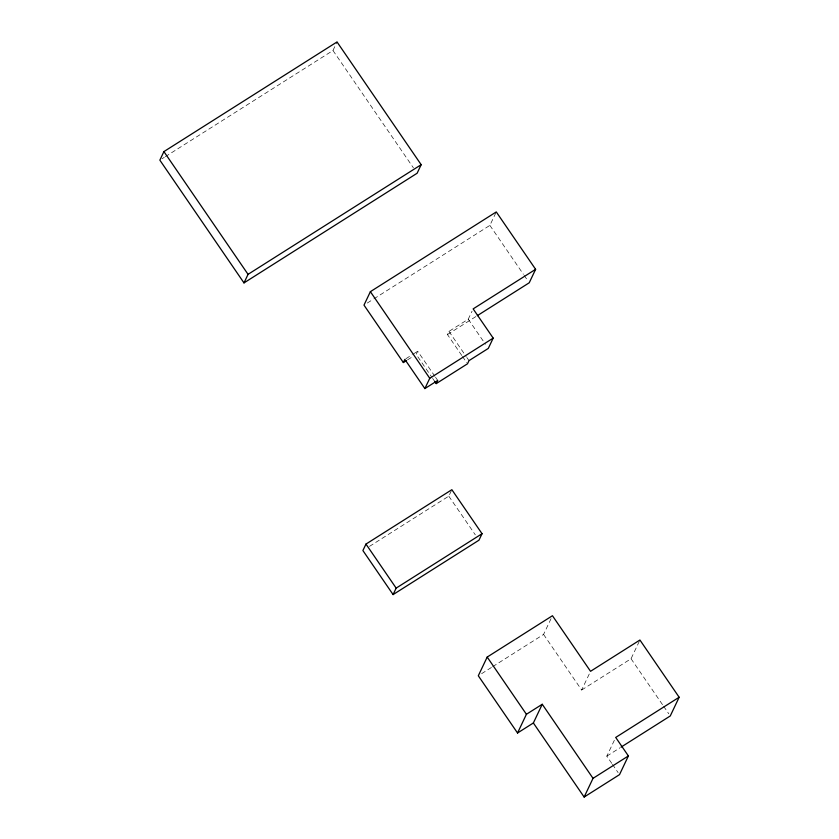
<?xml version="1.0" encoding="UTF-8"?>
<svg xmlns="http://www.w3.org/2000/svg" width="839" height="839" viewBox="0 0 839 839"><rect width="100%" height="100%" fill="white"/><g stroke="black" fill="none" stroke-linecap="round" stroke-linejoin="round"><path stroke-width="0.63" stroke-dasharray="4.2 3.15" d="M165.356 156.662L332.968 50.508L337.026 41.95M434.854 376.281L417.696 351.237L416.186 354.404L431.917 377.351M373.921 298.831L489.882 225.387L495.744 213.054M461.775 355.453L447.46 334.572L448.959 331.405L468.256 319.187L472.063 311.175M369.506 546.367L448.792 496.153L451.351 490.763M492.682 666.669L543.567 634.441L551.894 616.896M543.567 634.441L581.658 690.015L590.541 671.305M581.658 690.015L631.043 658.741L639.926 640.021M611.757 763.343L606.817 756.149L615.711 737.439M162.053 158.76L164.255 157.365M367.304 303.026L372.82 299.533M405.919 358.704L412.337 354.635M413.407 353.953L417.696 351.237M407.628 359.826L412.977 356.439M447.46 334.572L476.185 316.376M481.628 673.675L491.581 667.372M606.817 756.149L619.948 747.832M489.882 225.387L523.4 274.28M524.123 275.339L527.773 280.656M332.968 50.508L413.417 167.873M468.256 319.187L485.435 344.242M448.959 331.405L466.138 356.46M466.851 357.508L469.001 360.634M462.488 356.491L466.778 362.752M631.043 658.741L662.862 705.169M663.607 706.249L668.788 713.8M435.567 377.319L437.717 380.445M432.63 378.399L434.78 381.525M448.792 496.153L475.293 534.821M612.46 764.371L618.091 772.593"/><path stroke-width="1.26" d="M163.909 151.597L159.85 160.155L243.992 282.9L417.109 173.254L421.178 164.696L337.026 41.95L163.909 151.597L248.05 274.343L243.992 282.9M477.297 315.674L529.231 282.785L535.618 269.319L496.279 211.931L370.377 291.668L363.99 305.123L403.349 362.542L406.558 360.508M403.349 362.542L404.849 359.375L424.87 388.583L437.717 380.445L436.207 383.612L434.78 381.525M424.87 388.583L429.757 378.295L493.185 338.117L473.144 308.888L535.618 269.319M365.972 544.081L362.899 550.552L393.092 594.589L478.975 540.19L482.047 533.719L451.864 489.693L365.972 544.081L396.155 588.118L393.092 594.589M493.185 338.117L488.298 348.416L469.001 360.634L467.491 363.801L436.207 383.612M621.038 747.14L670.267 715.961L679.15 697.251L639.926 640.021L590.541 671.305L552.45 615.732L487.197 657.063L478.303 675.773L517.537 733.003L533.363 722.977L542.246 704.267L593.026 778.34L584.143 797.05L533.363 722.977M517.537 733.003L526.42 714.283L542.246 704.267M679.15 697.251L615.711 737.439L628.39 755.939L619.507 774.649L584.143 797.05M248.05 274.343L421.178 164.696M396.155 588.118L482.047 533.719M593.026 778.34L628.39 755.939M370.377 291.668L429.757 378.295M487.197 657.063L526.42 714.283"/></g></svg>
